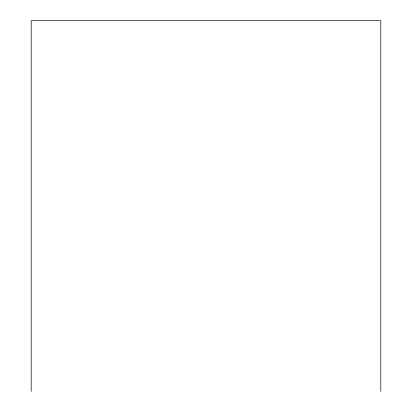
<?xml version="1.0" encoding="UTF-8"?>
<svg xmlns="http://www.w3.org/2000/svg" width="412" height="412" viewBox="0 0 412 412"><rect width="100%" height="100%" fill="white"/><g stroke="black" fill="none" stroke-linecap="round" stroke-linejoin="round"><path stroke-width="0.62" d="M380.812 391.4L380.812 20.6L31.188 20.6L31.188 391.4"/></g></svg>
